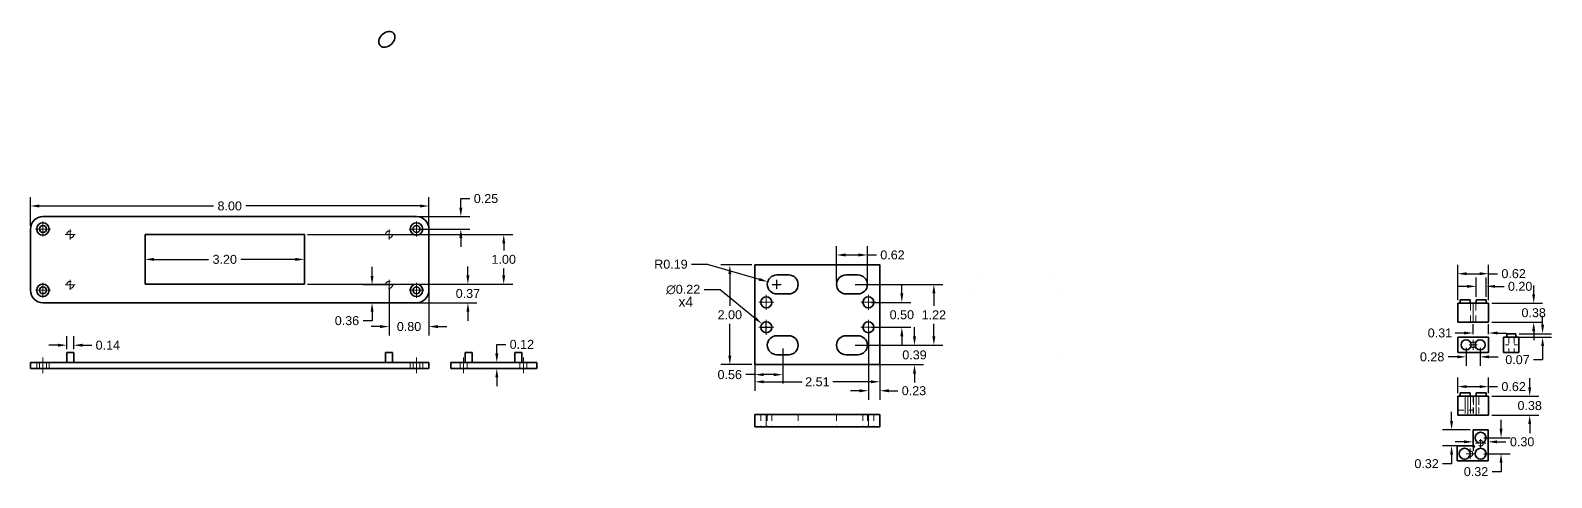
# Model space of a CAD drawing. Header units: inches. Extents: x -0.7 to 57, y -3.1 to 7.7.
# Drawn here: x 26.51 to 57.04, y -1.26 to 7.71 of the extents above; entities that cross this region are included whole.
import ezdxf

# ---------------------------------------------------------------- set-up
doc = ezdxf.new("R2010")
doc.units = ezdxf.units.IN
doc.header["$MEASUREMENT"] = 0
doc.linetypes.add('CENTER2', pattern=[1.125, 0.75, -0.125, 0.125, -0.125])
doc.linetypes.add('HIDDEN2', pattern=[0.1875, 0.125, -0.0625])
for name, color, linetype, lineweight in [('Center', 1, 'CENTER2', 13), ('Hidden', 3, 'HIDDEN2', 13), ('Visible', 6, 'Continuous', 35)]:
    doc.layers.add(name, color=color, linetype=linetype, lineweight=lineweight)
doc.layers.add('Text', color=7, linetype='Continuous', lineweight=35, true_color=0xa552a5)
doc.styles.get("Standard").update_dxf_attribs({"font": 'arial.ttf'})
doc.dimstyles.get("Standard").update_dxf_attribs({"dimtxt": 0.18, "dimasz": 0.18, "dimexe": 0.18, "dimexo": 0.0625, "dimgap": 0.09, "dimtad": 0, "dimtih": 1, "dimtoh": 1, "dimdec": 4, "dimzin": 0, "dimdsep": 46, "dimtxsty": 'Standard', "dimcen": 0.09, "dimadec": 0, "dimazin": 0, "dimtfac": 1, "dimtdec": 4, "dimtofl": 0, "dimtmove": 0, "dimatfit": 3, "dimfxl": 1, "dimtolj": 1, "dimtzin": 0, "dimarcsym": 0})

# ---------------------------------------------------------------- blocks, each defined once
blk = doc.blocks.new('*D11')
at = {"layer": 'Defpoints', "color": 0, "transparency": 16777216}
for p in [(34.506, 4.187), (26.506, 3.725), (34.506, 3.725)]:
    blk.add_point(p, dxfattribs=at)
at = {"layer": 'Text', "color": 0, "lineweight": -2, "transparency": 16777216}
for p, q in [((26.506, 3.788), (26.506, 4.367)), ((34.506, 3.788), (34.506, 4.367)), ((26.686, 4.187), (30.182, 4.187)), ((34.326, 4.187), (30.829, 4.187))]:
    blk.add_line(p, q, dxfattribs=at)
at = {"layer": 'Text', "color": 0, "transparency": 16777216}
for points in [[(26.686, 4.217), (26.686, 4.157), (26.506, 4.187)], [(34.326, 4.217), (34.326, 4.157), (34.506, 4.187)]]:
    blk.add_solid(points, dxfattribs=at)
at = {"layer": 'Text', "color": 0, "transparency": 16777216, "insert": (30.506, 4.187), "char_height": 0.18, "attachment_point": 5}
blk.add_mtext('\\A1;8.00', dxfattribs=at)
blk = doc.blocks.new('*D12')
at = {"layer": 'Defpoints', "color": 0, "transparency": 16777216}
for p in [(32.006, 2.615), (32.006, 2.245), (35.288, 2.245)]:
    blk.add_point(p, dxfattribs=at)
at = {"layer": 'Text', "color": 0, "lineweight": -2, "transparency": 16777216}
for p, q in [((35.288, 2.795), (35.288, 2.975)), ((32.068, 2.615), (35.468, 2.615)), ((32.068, 2.245), (35.468, 2.245)), ((35.288, 2.065), (35.288, 1.885))]:
    blk.add_line(p, q, dxfattribs=at)
at = {"layer": 'Text', "color": 0, "transparency": 16777216}
for points in [[(35.258, 2.795), (35.318, 2.795), (35.288, 2.615)], [(35.258, 2.065), (35.318, 2.065), (35.288, 2.245)]]:
    blk.add_solid(points, dxfattribs=at)
at = {"layer": 'Text', "color": 0, "transparency": 16777216, "insert": (35.288, 2.43), "char_height": 0.18, "attachment_point": 5}
blk.add_mtext('\\A1;0.37', dxfattribs=at)
blk = doc.blocks.new('*D13')
at = {"layer": 'Defpoints', "color": 0, "transparency": 16777216}
for p in [(32.006, 3.615), (32.006, 2.615), (36.007, 2.615)]:
    blk.add_point(p, dxfattribs=at)
at = {"layer": 'Text', "color": 0, "lineweight": -2, "transparency": 16777216}
for p, q in [((32.068, 3.615), (36.187, 3.615)), ((36.007, 3.435), (36.007, 3.297)), ((36.007, 2.795), (36.007, 2.933)), ((32.068, 2.615), (36.187, 2.615))]:
    blk.add_line(p, q, dxfattribs=at)
at = {"layer": 'Text', "color": 0, "transparency": 16777216}
for points in [[(35.977, 3.435), (36.037, 3.435), (36.007, 3.615)], [(35.977, 2.795), (36.037, 2.795), (36.007, 2.615)]]:
    blk.add_solid(points, dxfattribs=at)
at = {"layer": 'Text', "color": 0, "transparency": 16777216, "insert": (36.007, 3.115), "char_height": 0.18, "attachment_point": 5}
blk.add_mtext('\\A1;1.00', dxfattribs=at)
blk = doc.blocks.new('*D14')
at = {"layer": 'Defpoints', "color": 0, "transparency": 16777216}
for p in [(34.256, 3.975), (35.146, 3.975), (34.256, 3.725)]:
    blk.add_point(p, dxfattribs=at)
at = {"layer": 'Text', "color": 0, "lineweight": -2, "transparency": 16777216}
for p, q in [((35.146, 4.155), (35.146, 4.335)), ((35.146, 4.335), (35.326, 4.335)), ((34.318, 3.975), (35.326, 3.975)), ((34.318, 3.725), (35.326, 3.725)), ((35.146, 3.545), (35.146, 3.365))]:
    blk.add_line(p, q, dxfattribs=at)
at = {"layer": 'Text', "color": 0, "transparency": 16777216}
for points in [[(35.116, 4.155), (35.176, 4.155), (35.146, 3.975)], [(35.116, 3.545), (35.176, 3.545), (35.146, 3.725)]]:
    blk.add_solid(points, dxfattribs=at)
at = {"layer": 'Text', "color": 0, "transparency": 16777216, "insert": (35.651, 4.335), "char_height": 0.18, "attachment_point": 5}
blk.add_mtext('\\A1;0.25', dxfattribs=at)
blk = doc.blocks.new('*D15')
at = {"layer": 'Defpoints', "color": 0, "transparency": 16777216}
for p in [(33.706, 2.605), (34.506, 2.605), (34.506, 1.767)]:
    blk.add_point(p, dxfattribs=at)
at = {"layer": 'Text', "color": 0, "lineweight": -2, "transparency": 16777216}
for p, q in [((33.706, 2.543), (33.706, 1.587)), ((34.506, 2.543), (34.506, 1.587)), ((33.526, 1.767), (33.346, 1.767)), ((34.686, 1.767), (34.866, 1.767))]:
    blk.add_line(p, q, dxfattribs=at)
at = {"layer": 'Text', "color": 0, "transparency": 16777216}
for points in [[(33.526, 1.797), (33.526, 1.737), (33.706, 1.767)], [(34.686, 1.797), (34.686, 1.737), (34.506, 1.767)]]:
    blk.add_solid(points, dxfattribs=at)
at = {"layer": 'Text', "color": 0, "transparency": 16777216, "insert": (34.106, 1.767), "char_height": 0.18, "attachment_point": 5}
blk.add_mtext('\\A1;0.80', dxfattribs=at)
blk = doc.blocks.new('*D16')
at = {"layer": 'Defpoints', "color": 0, "transparency": 16777216}
for p in [(33.706, 2.605), (33.364, 2.245), (33.706, 2.245)]:
    blk.add_point(p, dxfattribs=at)
at = {"layer": 'Text', "color": 0, "lineweight": -2, "transparency": 16777216}
for p, q in [((33.364, 2.785), (33.364, 2.965)), ((33.643, 2.605), (33.184, 2.605)), ((33.643, 2.245), (33.184, 2.245)), ((33.364, 1.885), (33.184, 1.885)), ((33.364, 2.065), (33.364, 1.885))]:
    blk.add_line(p, q, dxfattribs=at)
at = {"layer": 'Text', "color": 0, "transparency": 16777216}
for points in [[(33.334, 2.785), (33.394, 2.785), (33.364, 2.605)], [(33.334, 2.065), (33.394, 2.065), (33.364, 2.245)]]:
    blk.add_solid(points, dxfattribs=at)
at = {"layer": 'Text', "color": 0, "transparency": 16777216, "insert": (32.86, 1.885), "char_height": 0.18, "attachment_point": 5}
blk.add_mtext('\\A1;0.36', dxfattribs=at)
blk = doc.blocks.new('*D17')
at = {"layer": 'Defpoints', "color": 0, "transparency": 16777216}
for p in [(28.806, 3.115), (32.006, 3.115), (32.006, 3.115)]:
    blk.add_point(p, dxfattribs=at)
at = {"layer": 'Text', "color": 0, "lineweight": -2, "transparency": 16777216}
for p, q in [((28.806, 3.178), (28.806, 3.295)), ((28.986, 3.115), (30.082, 3.115)), ((31.826, 3.115), (30.729, 3.115)), ((32.006, 3.178), (32.006, 3.295))]:
    blk.add_line(p, q, dxfattribs=at)
at = {"layer": 'Text', "color": 0, "transparency": 16777216}
for points in [[(28.986, 3.145), (28.986, 3.085), (28.806, 3.115)], [(31.826, 3.145), (31.826, 3.085), (32.006, 3.115)]]:
    blk.add_solid(points, dxfattribs=at)
at = {"layer": 'Text', "color": 0, "transparency": 16777216, "insert": (30.406, 3.115), "char_height": 0.18, "attachment_point": 5}
blk.add_mtext('\\A1;3.20', dxfattribs=at)
blk = doc.blocks.new('*D18')
at = {"layer": 'Defpoints', "color": 0, "transparency": 16777216}
for p in [(27.236, 1.249), (27.376, 1.393), (27.376, 1.249)]:
    blk.add_point(p, dxfattribs=at)
at = {"layer": 'Text', "color": 0, "lineweight": -2, "transparency": 16777216}
for p, q in [((27.236, 1.311), (27.236, 1.573)), ((27.376, 1.311), (27.376, 1.573)), ((27.056, 1.393), (26.876, 1.393)), ((27.556, 1.393), (27.736, 1.393))]:
    blk.add_line(p, q, dxfattribs=at)
at = {"layer": 'Text', "color": 0, "transparency": 16777216}
for points in [[(27.056, 1.423), (27.056, 1.363), (27.236, 1.393)], [(27.556, 1.423), (27.556, 1.363), (27.376, 1.393)]]:
    blk.add_solid(points, dxfattribs=at)
at = {"layer": 'Text', "color": 0, "transparency": 16777216, "insert": (28.059, 1.393), "char_height": 0.18, "attachment_point": 5}
blk.add_mtext('\\A1;0.14', dxfattribs=at)
blk = doc.blocks.new('*D19')
at = {"layer": 'Defpoints', "color": 0, "transparency": 16777216}
for p in [(35.868, 0.929), (36.672, 1.049), (36.672, 0.929)]:
    blk.add_point(p, dxfattribs=at)
at = {"layer": 'Text', "color": 0, "lineweight": -2, "transparency": 16777216}
for p, q in [((35.868, 1.229), (35.868, 1.409)), ((35.868, 1.409), (36.048, 1.409)), ((36.61, 1.049), (35.688, 1.049)), ((36.61, 0.929), (35.688, 0.929)), ((35.868, 0.749), (35.868, 0.569))]:
    blk.add_line(p, q, dxfattribs=at)
at = {"layer": 'Text', "color": 0, "transparency": 16777216}
for points in [[(35.838, 1.229), (35.898, 1.229), (35.868, 1.049)], [(35.838, 0.749), (35.898, 0.749), (35.868, 0.929)]]:
    blk.add_solid(points, dxfattribs=at)
at = {"layer": 'Text', "color": 0, "transparency": 16777216, "insert": (36.371, 1.409), "char_height": 0.18, "attachment_point": 5}
blk.add_mtext('\\A1;0.12', dxfattribs=at)
blk = doc.blocks.new('*D20')
at = {"layer": 'Defpoints', "color": 0, "transparency": 16777216}
for p in [(41.048, 1.003), (43.558, 1.003), (43.558, 0.659)]:
    blk.add_point(p, dxfattribs=at)
at = {"layer": 'Text', "color": 0, "lineweight": -2, "transparency": 16777216}
for p, q in [((41.048, 0.94), (41.048, 0.479)), ((43.558, 0.94), (43.558, 0.479)), ((41.228, 0.659), (41.995, 0.659)), ((43.378, 0.659), (42.611, 0.659))]:
    blk.add_line(p, q, dxfattribs=at)
at = {"layer": 'Text', "color": 0, "transparency": 16777216}
for points in [[(41.228, 0.689), (41.228, 0.629), (41.048, 0.659)], [(43.378, 0.689), (43.378, 0.629), (43.558, 0.659)]]:
    blk.add_solid(points, dxfattribs=at)
at = {"layer": 'Text', "color": 0, "transparency": 16777216, "insert": (42.303, 0.659), "char_height": 0.18, "attachment_point": 5}
blk.add_mtext('\\A1;2.51', dxfattribs=at)
blk = doc.blocks.new('*D21')
at = {"layer": 'Defpoints', "color": 0, "transparency": 16777216}
for p in [(41.048, 3.003), (40.546, 1.003), (41.048, 1.003)]:
    blk.add_point(p, dxfattribs=at)
at = {"layer": 'Text', "color": 0, "lineweight": -2, "transparency": 16777216}
for p, q in [((40.985, 3.003), (40.366, 3.003)), ((40.546, 2.823), (40.546, 2.185)), ((40.546, 1.183), (40.546, 1.821)), ((40.985, 1.003), (40.366, 1.003))]:
    blk.add_line(p, q, dxfattribs=at)
at = {"layer": 'Text', "color": 0, "transparency": 16777216}
for points in [[(40.516, 2.823), (40.576, 2.823), (40.546, 3.003)], [(40.516, 1.183), (40.576, 1.183), (40.546, 1.003)]]:
    blk.add_solid(points, dxfattribs=at)
at = {"layer": 'Text', "color": 0, "transparency": 16777216, "insert": (40.546, 2.003), "char_height": 0.18, "attachment_point": 5}
blk.add_mtext('\\A1;2.00', dxfattribs=at)
blk = doc.blocks.new('*D22')
at = {"layer": 'Defpoints', "color": 0, "transparency": 16777216}
for p in [(41.193, 1.822), (41.363, 1.683)]:
    blk.add_point(p, dxfattribs=at)
at = {"layer": 'Text', "color": 0, "lineweight": -2, "transparency": 16777216}
for p, q in [((40.028, 2.509), (40.349, 2.509)), ((40.349, 2.509), (41.053, 1.936)), ((41.278, 1.663), (41.278, 1.843)), ((41.188, 1.753), (41.368, 1.753))]:
    blk.add_line(p, q, dxfattribs=at)
at = {"layer": 'Text', "color": 0, "transparency": 16777216}
blk.add_solid([(41.072, 1.959), (41.034, 1.913), (41.193, 1.822)], dxfattribs=at)
at = {"layer": 'Text', "color": 0, "transparency": 16777216, "insert": (39.608, 2.509), "char_height": 0.18, "attachment_point": 5}
blk.add_mtext('\\A1;∅0.22', dxfattribs=at)
blk = doc.blocks.new('*D23')
at = {"layer": 'Defpoints', "color": 0, "transparency": 16777216}
for p in [(41.306, 2.666), (41.488, 2.613)]:
    blk.add_point(p, dxfattribs=at)
at = {"layer": 'Text', "color": 0, "lineweight": -2, "transparency": 16777216}
for p, q in [((39.775, 3.018), (40.094, 3.018)), ((40.094, 3.018), (41.133, 2.716)), ((41.398, 2.613), (41.578, 2.613)), ((41.488, 2.523), (41.488, 2.703))]:
    blk.add_line(p, q, dxfattribs=at)
at = {"layer": 'Text', "color": 0, "transparency": 16777216}
blk.add_solid([(41.141, 2.745), (41.124, 2.687), (41.306, 2.666)], dxfattribs=at)
at = {"layer": 'Text', "color": 0, "transparency": 16777216, "insert": (39.364, 3.018), "char_height": 0.18, "attachment_point": 5}
blk.add_mtext('\\A1;R0.19', dxfattribs=at)
blk = doc.blocks.new('*D24')
at = {"layer": 'Defpoints', "color": 0, "transparency": 16777216}
for p in [(43.308, 3.204), (42.688, 2.613), (43.308, 2.613)]:
    blk.add_point(p, dxfattribs=at)
at = {"layer": 'Text', "color": 0, "lineweight": -2, "transparency": 16777216}
for p, q in [((42.688, 2.675), (42.688, 3.384)), ((43.308, 2.675), (43.308, 3.384)), ((42.868, 3.204), (43.128, 3.204)), ((43.308, 3.204), (43.488, 3.204))]:
    blk.add_line(p, q, dxfattribs=at)
at = {"layer": 'Text', "color": 0, "transparency": 16777216}
for points in [[(42.868, 3.234), (42.868, 3.174), (42.688, 3.204)], [(43.128, 3.234), (43.128, 3.174), (43.308, 3.204)]]:
    blk.add_solid(points, dxfattribs=at)
at = {"layer": 'Text', "color": 0, "transparency": 16777216, "insert": (43.811, 3.204), "char_height": 0.18, "attachment_point": 5}
blk.add_mtext('\\A1;0.62', dxfattribs=at)
blk = doc.blocks.new('*D25')
at = {"layer": 'Defpoints', "color": 0, "transparency": 16777216}
for p in [(43.328, 2.253), (43.328, 1.753), (43.999, 1.753)]:
    blk.add_point(p, dxfattribs=at)
at = {"layer": 'Text', "color": 0, "lineweight": -2, "transparency": 16777216}
for p, q in [((43.999, 2.433), (43.999, 2.613)), ((43.39, 2.253), (44.179, 2.253)), ((43.39, 1.753), (44.179, 1.753)), ((43.999, 1.573), (43.999, 1.393))]:
    blk.add_line(p, q, dxfattribs=at)
at = {"layer": 'Text', "color": 0, "transparency": 16777216}
for points in [[(43.969, 2.433), (44.029, 2.433), (43.999, 2.253)], [(43.969, 1.573), (44.029, 1.573), (43.999, 1.753)]]:
    blk.add_solid(points, dxfattribs=at)
at = {"layer": 'Text', "color": 0, "transparency": 16777216, "insert": (43.999, 2.003), "char_height": 0.18, "attachment_point": 5}
blk.add_mtext('\\A1;0.50', dxfattribs=at)
blk = doc.blocks.new('*D26')
at = {"layer": 'Defpoints', "color": 0, "transparency": 16777216}
for p in [(42.998, 2.613), (42.998, 1.393), (44.642, 1.393)]:
    blk.add_point(p, dxfattribs=at)
at = {"layer": 'Text', "color": 0, "lineweight": -2, "transparency": 16777216}
for p, q in [((43.06, 2.613), (44.822, 2.613)), ((44.642, 2.433), (44.642, 2.183)), ((44.642, 1.573), (44.642, 1.822)), ((43.06, 1.393), (44.822, 1.393))]:
    blk.add_line(p, q, dxfattribs=at)
at = {"layer": 'Text', "color": 0, "transparency": 16777216}
for points in [[(44.612, 2.433), (44.672, 2.433), (44.642, 2.613)], [(44.612, 1.573), (44.672, 1.573), (44.642, 1.393)]]:
    blk.add_solid(points, dxfattribs=at)
at = {"layer": 'Text', "color": 0, "transparency": 16777216, "insert": (44.642, 2.003), "char_height": 0.18, "attachment_point": 5}
blk.add_mtext('\\A1;1.22', dxfattribs=at)
blk = doc.blocks.new('*D27')
at = {"layer": 'Defpoints', "color": 0, "transparency": 16777216}
for p in [(42.998, 1.393), (42.998, 1.003), (44.253, 1.003)]:
    blk.add_point(p, dxfattribs=at)
at = {"layer": 'Text', "color": 0, "lineweight": -2, "transparency": 16777216}
for p, q in [((44.253, 1.573), (44.253, 1.753)), ((43.06, 1.393), (44.433, 1.393)), ((43.06, 1.003), (44.433, 1.003)), ((44.253, 0.823), (44.253, 0.643))]:
    blk.add_line(p, q, dxfattribs=at)
at = {"layer": 'Text', "color": 0, "transparency": 16777216}
for points in [[(44.223, 1.573), (44.283, 1.573), (44.253, 1.393)], [(44.223, 0.823), (44.283, 0.823), (44.253, 1.003)]]:
    blk.add_solid(points, dxfattribs=at)
at = {"layer": 'Text', "color": 0, "transparency": 16777216, "insert": (44.253, 1.198), "char_height": 0.18, "attachment_point": 5}
blk.add_mtext('\\A1;0.39', dxfattribs=at)
blk = doc.blocks.new('*D28')
at = {"layer": 'Defpoints', "color": 0, "transparency": 16777216}
for p in [(41.048, 1.393), (41.608, 1.393), (41.048, 0.802)]:
    blk.add_point(p, dxfattribs=at)
at = {"layer": 'Text', "color": 0, "lineweight": -2, "transparency": 16777216}
for p, q in [((41.048, 1.33), (41.048, 0.622)), ((41.608, 1.33), (41.608, 0.622)), ((41.048, 0.802), (40.868, 0.802)), ((41.428, 0.802), (41.228, 0.802))]:
    blk.add_line(p, q, dxfattribs=at)
at = {"layer": 'Text', "color": 0, "transparency": 16777216}
for points in [[(41.228, 0.832), (41.228, 0.772), (41.048, 0.802)], [(41.428, 0.832), (41.428, 0.772), (41.608, 0.802)]]:
    blk.add_solid(points, dxfattribs=at)
at = {"layer": 'Text', "color": 0, "transparency": 16777216, "insert": (40.544, 0.802), "char_height": 0.18, "attachment_point": 5}
blk.add_mtext('\\A1;0.56', dxfattribs=at)
blk = doc.blocks.new('*D29')
at = {"layer": 'Defpoints', "color": 0, "transparency": 16777216}
for p in [(43.558, 2.003), (43.328, 1.753), (43.558, 0.479)]:
    blk.add_point(p, dxfattribs=at)
at = {"layer": 'Text', "color": 0, "lineweight": -2, "transparency": 16777216}
for p, q in [((43.558, 1.94), (43.558, 0.299)), ((43.328, 1.69), (43.328, 0.299)), ((43.148, 0.479), (42.968, 0.479)), ((43.738, 0.479), (43.918, 0.479))]:
    blk.add_line(p, q, dxfattribs=at)
at = {"layer": 'Text', "color": 0, "transparency": 16777216}
for points in [[(43.148, 0.509), (43.148, 0.449), (43.328, 0.479)], [(43.738, 0.509), (43.738, 0.449), (43.558, 0.479)]]:
    blk.add_solid(points, dxfattribs=at)
at = {"layer": 'Text', "color": 0, "transparency": 16777216, "insert": (44.242, 0.479), "char_height": 0.18, "attachment_point": 5}
blk.add_mtext('\\A1;0.23', dxfattribs=at)
blk = doc.blocks.new('*D30')
at = {"layer": 'Defpoints', "color": 0, "transparency": 16777216}
for p in [(55.727, 2.574), (55.527, 2.304), (55.727, 2.304)]:
    blk.add_point(p, dxfattribs=at)
at = {"layer": 'Text', "color": 0, "lineweight": -2, "transparency": 16777216}
for p, q in [((55.527, 2.367), (55.527, 2.754)), ((55.727, 2.367), (55.727, 2.754)), ((55.347, 2.574), (55.167, 2.574)), ((55.907, 2.574), (56.087, 2.574))]:
    blk.add_line(p, q, dxfattribs=at)
at = {"layer": 'Text', "color": 0, "transparency": 16777216}
for points in [[(55.347, 2.604), (55.347, 2.544), (55.527, 2.574)], [(55.907, 2.604), (55.907, 2.544), (55.727, 2.574)]]:
    blk.add_solid(points, dxfattribs=at)
at = {"layer": 'Text', "color": 0, "transparency": 16777216, "insert": (56.411, 2.574), "char_height": 0.18, "attachment_point": 5}
blk.add_mtext('\\A1;0.20', dxfattribs=at)
blk = doc.blocks.new('*D31')
at = {"layer": 'Defpoints', "color": 0, "transparency": 16777216}
for p in [(55.777, 2.828), (55.157, 2.234), (55.777, 2.234)]:
    blk.add_point(p, dxfattribs=at)
at = {"layer": 'Text', "color": 0, "lineweight": -2, "transparency": 16777216}
for p, q in [((55.157, 2.297), (55.157, 3.008)), ((55.337, 2.828), (55.597, 2.828)), ((55.777, 2.297), (55.777, 3.008)), ((55.777, 2.828), (55.957, 2.828))]:
    blk.add_line(p, q, dxfattribs=at)
at = {"layer": 'Text', "color": 0, "transparency": 16777216}
for points in [[(55.337, 2.858), (55.337, 2.798), (55.157, 2.828)], [(55.597, 2.858), (55.597, 2.798), (55.777, 2.828)]]:
    blk.add_solid(points, dxfattribs=at)
at = {"layer": 'Text', "color": 0, "transparency": 16777216, "insert": (56.28, 2.828), "char_height": 0.18, "attachment_point": 5}
blk.add_mtext('\\A1;0.62', dxfattribs=at)
blk = doc.blocks.new('*D32')
at = {"layer": 'Defpoints', "color": 0, "transparency": 16777216}
for p in [(55.777, 2.234), (55.777, 1.854), (56.683, 1.854)]:
    blk.add_point(p, dxfattribs=at)
at = {"layer": 'Text', "color": 0, "lineweight": -2, "transparency": 16777216}
for p, q in [((56.683, 2.414), (56.683, 2.594)), ((55.84, 2.234), (56.863, 2.234)), ((55.84, 1.854), (56.863, 1.854)), ((56.683, 1.674), (56.683, 1.494))]:
    blk.add_line(p, q, dxfattribs=at)
at = {"layer": 'Text', "color": 0, "transparency": 16777216}
for points in [[(56.653, 2.414), (56.713, 2.414), (56.683, 2.234)], [(56.653, 1.674), (56.713, 1.674), (56.683, 1.854)]]:
    blk.add_solid(points, dxfattribs=at)
at = {"layer": 'Text', "color": 0, "transparency": 16777216, "insert": (56.683, 2.044), "char_height": 0.18, "attachment_point": 5}
blk.add_mtext('\\A1;0.38', dxfattribs=at)
blk = doc.blocks.new('*D33')
at = {"layer": 'Defpoints', "color": 0, "transparency": 16777216}
for p in [(55.467, 1.638), (55.467, 1.554), (55.777, 1.554)]:
    blk.add_point(p, dxfattribs=at)
at = {"layer": 'Text', "color": 0, "lineweight": -2, "transparency": 16777216}
for p, q in [((55.287, 1.638), (55.107, 1.638)), ((55.467, 1.617), (55.467, 1.818)), ((55.777, 1.617), (55.777, 1.818)), ((55.957, 1.638), (56.137, 1.638))]:
    blk.add_line(p, q, dxfattribs=at)
at = {"layer": 'Text', "color": 0, "transparency": 16777216}
for points in [[(55.287, 1.668), (55.287, 1.608), (55.467, 1.638)], [(55.957, 1.668), (55.957, 1.608), (55.777, 1.638)]]:
    blk.add_solid(points, dxfattribs=at)
at = {"layer": 'Text', "color": 0, "transparency": 16777216, "insert": (54.801, 1.638), "char_height": 0.18, "attachment_point": 5}
blk.add_mtext('\\A1;0.31', dxfattribs=at)
blk = doc.blocks.new('*D34')
at = {"layer": 'Defpoints', "color": 0, "transparency": 16777216}
for p in [(55.327, 1.401), (55.607, 1.401), (55.327, 1.159)]:
    blk.add_point(p, dxfattribs=at)
at = {"layer": 'Text', "color": 0, "lineweight": -2, "transparency": 16777216}
for p, q in [((55.327, 1.339), (55.327, 0.979)), ((55.607, 1.339), (55.607, 0.979)), ((55.147, 1.159), (54.967, 1.159)), ((55.787, 1.159), (55.967, 1.159))]:
    blk.add_line(p, q, dxfattribs=at)
at = {"layer": 'Text', "color": 0, "transparency": 16777216}
for points in [[(55.147, 1.189), (55.147, 1.129), (55.327, 1.159)], [(55.787, 1.189), (55.787, 1.129), (55.607, 1.159)]]:
    blk.add_solid(points, dxfattribs=at)
at = {"layer": 'Text', "color": 0, "transparency": 16777216, "insert": (54.644, 1.159), "char_height": 0.18, "attachment_point": 5}
blk.add_mtext('\\A1;0.28', dxfattribs=at)
blk = doc.blocks.new('*D35')
at = {"layer": 'Defpoints', "color": 0, "transparency": 16777216}
for p in [(56.327, 1.624), (56.327, 1.554), (56.862, 1.554)]:
    blk.add_point(p, dxfattribs=at)
at = {"layer": 'Text', "color": 0, "lineweight": -2, "transparency": 16777216}
for p, q in [((56.862, 1.804), (56.862, 1.984)), ((56.39, 1.624), (57.042, 1.624)), ((56.39, 1.554), (57.042, 1.554)), ((56.862, 1.374), (56.862, 1.102)), ((56.862, 1.102), (56.682, 1.102))]:
    blk.add_line(p, q, dxfattribs=at)
at = {"layer": 'Text', "color": 0, "transparency": 16777216}
for points in [[(56.832, 1.804), (56.892, 1.804), (56.862, 1.624)], [(56.832, 1.374), (56.892, 1.374), (56.862, 1.554)]]:
    blk.add_solid(points, dxfattribs=at)
at = {"layer": 'Text', "color": 0, "transparency": 16777216, "insert": (56.358, 1.102), "char_height": 0.18, "attachment_point": 5}
blk.add_mtext('\\A1;0.07', dxfattribs=at)
blk = doc.blocks.new('*D36')
at = {"layer": 'Defpoints', "color": 0, "transparency": 16777216}
for p in [(55.157, 0.37), (55.777, 0.562), (55.777, 0.37)]:
    blk.add_point(p, dxfattribs=at)
at = {"layer": 'Text', "color": 0, "lineweight": -2, "transparency": 16777216}
for p, q in [((55.157, 0.432), (55.157, 0.742)), ((55.777, 0.432), (55.777, 0.742)), ((55.337, 0.562), (55.597, 0.562)), ((55.777, 0.562), (55.957, 0.562))]:
    blk.add_line(p, q, dxfattribs=at)
at = {"layer": 'Text', "color": 0, "transparency": 16777216}
for points in [[(55.337, 0.592), (55.337, 0.532), (55.157, 0.562)], [(55.597, 0.592), (55.597, 0.532), (55.777, 0.562)]]:
    blk.add_solid(points, dxfattribs=at)
at = {"layer": 'Text', "color": 0, "transparency": 16777216, "insert": (56.28, 0.562), "char_height": 0.18, "attachment_point": 5}
blk.add_mtext('\\A1;0.62', dxfattribs=at)
blk = doc.blocks.new('*D37')
at = {"layer": 'Defpoints', "color": 0, "transparency": 16777216}
for p in [(55.777, 0.37), (55.777, -0.01), (56.603, -0.01)]:
    blk.add_point(p, dxfattribs=at)
at = {"layer": 'Text', "color": 0, "lineweight": -2, "transparency": 16777216}
for p, q in [((56.603, 0.55), (56.603, 0.73)), ((55.84, 0.37), (56.783, 0.37)), ((55.84, -0.01), (56.783, -0.01)), ((56.603, -0.19), (56.603, -0.37))]:
    blk.add_line(p, q, dxfattribs=at)
at = {"layer": 'Text', "color": 0, "transparency": 16777216}
for points in [[(56.573, 0.55), (56.633, 0.55), (56.603, 0.37)], [(56.573, -0.19), (56.633, -0.19), (56.603, -0.01)]]:
    blk.add_solid(points, dxfattribs=at)
at = {"layer": 'Text', "color": 0, "transparency": 16777216, "insert": (56.603, 0.18), "char_height": 0.18, "attachment_point": 5}
blk.add_mtext('\\A1;0.38', dxfattribs=at)
blk = doc.blocks.new('*D38')
at = {"layer": 'Defpoints', "color": 0, "transparency": 16777216}
for p in [(55.617, -0.465), (55.617, -0.785), (56.028, -0.785)]:
    blk.add_point(p, dxfattribs=at)
at = {"layer": 'Text', "color": 0, "lineweight": -2, "transparency": 16777216}
for p, q in [((56.028, -0.285), (56.028, -0.105)), ((55.68, -0.465), (56.208, -0.465)), ((55.68, -0.785), (56.208, -0.785)), ((56.028, -1.145), (55.848, -1.145)), ((56.028, -0.965), (56.028, -1.145))]:
    blk.add_line(p, q, dxfattribs=at)
at = {"layer": 'Text', "color": 0, "transparency": 16777216}
for points in [[(55.998, -0.285), (56.058, -0.285), (56.028, -0.465)], [(55.998, -0.965), (56.058, -0.965), (56.028, -0.785)]]:
    blk.add_solid(points, dxfattribs=at)
at = {"layer": 'Text', "color": 0, "transparency": 16777216, "insert": (55.525, -1.145), "char_height": 0.18, "attachment_point": 5}
blk.add_mtext('\\A1;0.32', dxfattribs=at)
blk = doc.blocks.new('*D39')
at = {"layer": 'Defpoints', "color": 0, "transparency": 16777216}
for p in [(55.467, -0.305), (55.035, -0.625), (55.467, -0.625)]:
    blk.add_point(p, dxfattribs=at)
at = {"layer": 'Text', "color": 0, "lineweight": -2, "transparency": 16777216}
for p, q in [((55.035, -0.125), (55.035, 0.055)), ((55.405, -0.305), (54.855, -0.305)), ((55.405, -0.625), (54.855, -0.625)), ((55.035, -0.805), (55.035, -0.985)), ((55.035, -0.985), (54.855, -0.985))]:
    blk.add_line(p, q, dxfattribs=at)
at = {"layer": 'Text', "color": 0, "transparency": 16777216}
for points in [[(55.005, -0.125), (55.065, -0.125), (55.035, -0.305)], [(55.005, -0.805), (55.065, -0.805), (55.035, -0.625)]]:
    blk.add_solid(points, dxfattribs=at)
at = {"layer": 'Text', "color": 0, "transparency": 16777216, "insert": (54.533, -0.985), "char_height": 0.18, "attachment_point": 5}
blk.add_mtext('\\A1;0.32', dxfattribs=at)
blk = doc.blocks.new('*D40')
at = {"layer": 'Defpoints', "color": 0, "transparency": 16777216}
for p in [(55.467, -0.305), (55.767, -0.305), (55.767, -0.546)]:
    blk.add_point(p, dxfattribs=at)
at = {"layer": 'Text', "color": 0, "lineweight": -2, "transparency": 16777216}
for p, q in [((55.287, -0.546), (55.107, -0.546)), ((55.467, -0.368), (55.467, -0.726)), ((55.767, -0.368), (55.767, -0.726)), ((55.947, -0.546), (56.127, -0.546))]:
    blk.add_line(p, q, dxfattribs=at)
at = {"layer": 'Text', "color": 0, "transparency": 16777216}
for points in [[(55.287, -0.516), (55.287, -0.576), (55.467, -0.546)], [(55.947, -0.516), (55.947, -0.576), (55.767, -0.546)]]:
    blk.add_solid(points, dxfattribs=at)
at = {"layer": 'Text', "color": 0, "transparency": 16777216, "insert": (56.451, -0.546), "char_height": 0.18, "attachment_point": 5}
blk.add_mtext('\\A1;0.30', dxfattribs=at)

msp = doc.modelspace()

# ---------------------------------------------------------------- linework, layer by layer
at = {"layer": 'Center'}
for p, q in [((26.756, 3.725), (26.606, 3.725)), ((26.756, 3.725), (26.756, 3.875)), ((26.756, 3.725), (26.756, 3.575)), ((26.756, 3.725), (26.906, 3.725)), ((27.306, 3.715), (27.306, 3.515)), ((33.706, 3.715), (33.706, 3.515)), ((34.256, 3.725), (34.106, 3.725)), ((34.256, 3.725), (34.256, 3.875)), ((34.256, 3.725), (34.256, 3.575)), ((34.256, 3.725), (34.406, 3.725)), ((27.206, 3.615), (27.406, 3.615)), ((33.606, 3.615), (33.806, 3.615)), ((26.756, 2.495), (26.606, 2.495)), ((26.756, 2.495), (26.756, 2.645)), ((26.756, 2.495), (26.756, 2.345)), ((26.756, 2.495), (26.906, 2.495)), ((27.206, 2.605), (27.406, 2.605)), ((27.306, 2.705), (27.306, 2.505)), ((33.606, 2.605), (33.806, 2.605)), ((33.706, 2.705), (33.706, 2.505)), ((34.256, 2.495), (34.106, 2.495)), ((34.256, 2.495), (34.256, 2.645)), ((34.256, 2.495), (34.256, 2.345)), ((34.256, 2.495), (34.406, 2.495)), ((41.278, 2.254), (41.128, 2.254)), ((41.278, 2.254), (41.278, 2.404)), ((41.278, 2.254), (41.278, 2.104)), ((41.278, 2.254), (41.428, 2.254)), ((43.328, 2.254), (43.178, 2.254)), ((43.328, 2.254), (43.328, 2.404)), ((43.328, 2.254), (43.328, 2.104)), ((43.328, 2.254), (43.478, 2.254)), ((55.467, 2.214), (55.467, 1.854)), ((41.278, 1.753), (41.278, 1.903)), ((41.278, 1.753), (41.278, 1.903)), ((43.328, 1.754), (43.328, 1.904)), ((41.278, 1.753), (41.128, 1.753)), ((41.278, 1.753), (41.278, 1.603)), ((41.278, 1.753), (41.428, 1.753)), ((43.328, 1.754), (43.178, 1.754)), ((43.328, 1.754), (43.328, 1.604)), ((43.328, 1.754), (43.478, 1.754)), ((55.467, 1.401), (55.387, 1.401)), ((55.387, 1.401), (55.387, 1.401)), ((55.467, 1.401), (55.467, 1.481)), ((55.467, 1.401), (55.547, 1.401)), ((55.467, 1.401), (55.467, 1.321)), ((26.756, 1.149), (26.756, 0.829)), ((34.256, 1.149), (34.256, 0.829)), ((35.202, 1.149), (35.202, 0.829)), ((36.402, 1.149), (36.402, 0.829)), ((55.362, 0.141), (55.362, 0.37)), ((55.362, 0.37), (55.362, -0.01)), ((55.527, 0.37), (55.527, -0.01)), ((41.278, 0.003), (41.278, -0.247)), ((43.328, 0.003), (43.328, -0.247)), ((55.617, -0.575), (55.537, -0.575)), ((55.617, -0.575), (55.617, -0.495)), ((55.617, -0.575), (55.617, -0.655)), ((55.617, -0.575), (55.697, -0.575)), ((55.407, -0.785), (55.327, -0.785)), ((55.407, -0.785), (55.407, -0.705)), ((55.407, -0.785), (55.487, -0.785)), ((55.407, -0.785), (55.407, -0.865))]:
    msp.add_line(p, q, dxfattribs=at)
at = {"layer": 'Hidden'}
for p, q in [((55.412, 2.214), (55.412, 1.854)), ((55.522, 2.214), (55.522, 1.854)), ((56.182, 1.554), (56.182, 1.248)), ((56.292, 1.554), (56.292, 1.248)), ((55.467, 1.456), (55.467, 1.504)), ((55.467, 1.346), (55.467, 1.298)), ((56.182, 1.401), (56.119, 1.401)), ((56.292, 1.401), (56.355, 1.401)), ((26.631, 1.049), (26.631, 0.929)), ((26.686, 1.049), (26.686, 0.929)), ((26.826, 1.049), (26.826, 0.929)), ((26.881, 1.049), (26.881, 0.929)), ((34.131, 1.049), (34.131, 0.929)), ((34.186, 1.049), (34.186, 0.929)), ((34.326, 1.049), (34.326, 0.929)), ((34.381, 1.049), (34.381, 0.929)), ((35.132, 1.049), (35.132, 0.929)), ((35.272, 1.049), (35.272, 0.929)), ((35.302, 1.049), (35.302, 1.049)), ((36.332, 1.049), (36.332, 0.929)), ((36.472, 1.049), (36.472, 0.929)), ((55.307, 0.141), (55.307, 0.37)), ((55.307, 0.37), (55.307, -0.01)), ((55.417, 0.141), (55.417, 0.37)), ((55.417, 0.37), (55.417, -0.01)), ((55.467, 0.37), (55.467, -0.01)), ((55.472, 0.196), (55.472, 0.37)), ((55.472, 0.37), (55.472, -0.01)), ((55.582, 0.196), (55.582, 0.37)), ((55.582, 0.37), (55.582, -0.01)), ((41.168, 0.003), (41.168, -0.247)), ((41.298, 0.003), (41.298, -0.247)), ((41.388, 0.003), (41.388, -0.247)), ((41.918, 0.003), (41.918, -0.247)), ((42.688, 0.003), (42.688, -0.247)), ((43.218, 0.003), (43.218, -0.247)), ((43.308, 0.003), (43.308, -0.247)), ((43.438, 0.003), (43.438, -0.247)), ((55.157, 0.087), (55.474, 0.087)), ((55.504, -0.637), (55.467, -0.6)), ((55.562, -0.575), (55.514, -0.575)), ((55.672, -0.575), (55.72, -0.575)), ((55.407, -0.73), (55.407, -0.682)), ((55.407, -0.84), (55.407, -0.888)), ((55.48, -0.662), (55.443, -0.625)), ((55.492, -0.649), (55.48, -0.662)), ((55.492, -0.649), (55.504, -0.637))]:
    msp.add_line(p, q, dxfattribs=at)
for centre, radius in [((27.306, 3.615), 0.07), ((33.706, 3.615), 0.07), ((27.306, 2.605), 0.07), ((33.706, 2.605), 0.07), ((55.467, 1.401), 0.055), ((55.617, -0.575), 0.055), ((55.407, -0.785), 0.055)]:
    msp.add_circle(centre, radius, dxfattribs=at)
at = {"layer": 'Visible'}
for p, q in [((26.756, 3.975), (34.256, 3.975)), ((26.506, 2.495), (26.506, 3.725)), ((34.506, 3.725), (34.506, 2.495)), ((28.806, 2.615), (28.806, 3.615)), ((28.806, 3.615), (32.006, 3.615)), ((32.006, 3.615), (32.006, 2.615)), ((41.608, 2.803), (41.608, 2.803)), ((42.998, 2.803), (42.998, 2.803)), ((45.55, 2.803), (45.55, 2.803)), ((46.94, 2.803), (46.94, 2.803)), ((32.006, 2.615), (28.806, 2.615)), ((26.756, 2.245), (27.306, 2.245)), ((27.306, 2.245), (34.256, 2.245)), ((34.506, 2.245), (34.506, 2.245)), ((41.408, 2.423), (41.408, 2.423)), ((43.198, 2.423), (43.198, 2.423)), ((45.35, 2.423), (45.35, 2.423)), ((47.14, 2.423), (47.14, 2.423)), ((55.157, 1.854), (55.157, 2.234)), ((55.157, 2.234), (55.777, 2.234)), ((55.307, 2.304), (55.207, 2.304)), ((55.207, 2.304), (55.207, 2.234)), ((55.307, 2.304), (55.407, 2.304)), ((55.407, 2.304), (55.407, 2.234)), ((55.627, 2.304), (55.527, 2.304)), ((55.527, 2.304), (55.527, 2.234)), ((55.627, 2.304), (55.727, 2.304)), ((55.727, 2.304), (55.727, 2.234)), ((55.777, 1.854), (55.777, 2.234)), ((55.467, 1.854), (55.157, 1.854)), ((55.467, 1.854), (55.777, 1.854)), ((55.157, 1.248), (55.157, 1.554)), ((55.157, 1.554), (55.777, 1.554)), ((55.777, 1.554), (55.777, 1.248)), ((56.077, 1.554), (56.077, 1.248)), ((56.077, 1.554), (56.387, 1.554)), ((56.237, 1.624), (56.147, 1.624)), ((56.147, 1.624), (56.147, 1.554)), ((56.237, 1.624), (56.327, 1.624)), ((56.387, 1.554), (56.237, 1.554)), ((56.327, 1.624), (56.327, 1.554)), ((56.387, 1.554), (56.387, 1.248)), ((27.376, 1.249), (27.236, 1.249)), ((27.236, 1.249), (27.236, 1.049)), ((27.376, 1.249), (27.376, 1.049)), ((33.776, 1.249), (33.636, 1.249)), ((33.636, 1.249), (33.636, 1.049)), ((33.776, 1.249), (33.776, 1.049)), ((35.302, 1.249), (35.232, 1.249)), ((35.232, 1.249), (35.232, 1.049)), ((35.302, 1.249), (35.372, 1.249)), ((35.372, 1.249), (35.372, 1.049)), ((36.302, 1.249), (36.232, 1.249)), ((36.232, 1.249), (36.232, 1.049)), ((36.302, 1.249), (36.372, 1.249)), ((36.372, 1.249), (36.372, 1.049)), ((55.777, 1.248), (55.157, 1.248)), ((56.077, 1.248), (56.387, 1.248)), ((34.506, 1.049), (26.506, 1.049)), ((26.506, 0.929), (26.506, 1.049)), ((34.506, 0.929), (26.506, 0.929)), ((34.506, 1.049), (34.506, 0.929)), ((34.942, 1.049), (34.942, 0.929)), ((34.942, 1.049), (36.672, 1.049)), ((34.942, 1.049), (35.302, 1.049)), ((34.942, 0.929), (36.672, 0.929)), ((36.672, 1.049), (36.672, 0.929)), ((41.408, 1.203), (41.408, 1.203)), ((43.198, 1.203), (43.198, 1.203)), ((47.14, 1.203), (47.14, 1.203)), ((55.157, -0.01), (55.157, 0.37)), ((55.157, 0.37), (55.777, 0.37)), ((55.307, 0.44), (55.207, 0.44)), ((55.207, 0.44), (55.207, 0.37)), ((55.307, 0.44), (55.407, 0.44)), ((55.407, 0.44), (55.407, 0.37)), ((55.627, 0.44), (55.527, 0.44)), ((55.527, 0.44), (55.527, 0.37)), ((55.627, 0.44), (55.727, 0.44)), ((55.727, 0.44), (55.727, 0.37)), ((55.777, -0.01), (55.777, 0.37)), ((41.048, 0.003), (42.303, 0.003)), ((41.048, 0.003), (41.048, -0.247)), ((43.558, 0.003), (42.303, 0.003)), ((43.558, -0.247), (43.558, 0.003)), ((41.048, -0.247), (43.558, -0.247)), ((55.467, -0.01), (55.157, -0.01)), ((55.467, -0.01), (55.777, -0.01)), ((55.467, -0.305), (55.767, -0.305)), ((55.467, -0.625), (55.467, -0.305)), ((55.767, -0.305), (55.767, -0.925)), ((55.147, -0.925), (55.147, -0.625)), ((55.147, -0.625), (55.467, -0.625)), ((55.767, -0.925), (55.147, -0.925))]:
    msp.add_line(p, q, dxfattribs=at)
msp.add_lwpolyline([(41.048, 3.003), (42.303, 3.003), (43.558, 3.003), (43.558, 1.003), (42.303, 1.003), (41.048, 1.003)], close=True, dxfattribs=at)
for points in [[(41.608, 2.423), (41.728, 2.423, 1), (41.728, 2.803), (41.488, 2.803, 1), (41.488, 2.423)], [(43.118, 2.423), (42.998, 2.423), (42.878, 2.423, -1), (42.878, 2.803), (43.118, 2.803, -1)], [(41.728, 1.583), (41.488, 1.583, 1), (41.488, 1.203), (41.608, 1.203), (41.728, 1.203, 1)], [(43.118, 1.583), (42.878, 1.583, 1), (42.878, 1.203), (42.998, 1.203), (43.118, 1.203, 1)]]:
    msp.add_lwpolyline(points, format="xyb", close=True, dxfattribs=at)
at = {"layer": 'Visible', "extrusion": (0.46865, -0.502597, 0.726473)}
msp.add_circle((29.754, -13.55, 11.065), 0.184, dxfattribs=at)
at = {"layer": 'Visible'}
for centre, radius in [((26.756, 3.725), 0.125), ((26.756, 3.725), 0.07), ((34.256, 3.725), 0.125), ((34.256, 3.725), 0.07), ((26.756, 2.495), 0.125), ((26.756, 2.495), 0.07), ((34.256, 2.495), 0.125), ((34.256, 2.495), 0.07), ((41.278, 2.253), 0.11), ((43.328, 2.253), 0.11), ((41.278, 1.753), 0.11), ((43.328, 1.753), 0.11), ((55.327, 1.401), 0.1), ((55.607, 1.401), 0.1), ((55.617, -0.465), 0.11), ((55.297, -0.785), 0.11), ((55.617, -0.785), 0.11)]:
    msp.add_circle(centre, radius, dxfattribs=at)
for centre, start, end in [((26.756, 3.725), 90, 180), ((34.256, 3.725), 0, 90), ((26.756, 2.495), 180, 270), ((34.256, 2.495), 270, 0)]:
    msp.add_arc(centre, 0.25, start, end, dxfattribs=at)

# ---------------------------------------------------------------- texts
at = {"layer": 'Text', "insert": (39.515, 2.364), "char_height": 0.2, "attachment_point": 1}
msp.add_mtext_dynamic_manual_height_columns('x4', width=0.18818, gutter_width=1, heights=[0], dxfattribs=at)

# ---------------------------------------------------------------- dimensions: what is measured, and where the dimension line sits
at = {"layer": 'Text'}
for base, p1, p2, picture, middle in [((34.506, 4.187), (26.506, 3.725), (34.506, 3.725), '*D11', (30.506, 4.187)), ((41.048, 0.802), (41.608, 1.393), (41.048, 1.393), '*D28', (40.544, 0.802)), ((55.767, -0.546), (55.467, -0.305), (55.767, -0.305), '*D40', (56.451, -0.546))]:
    dim = msp.add_linear_dim(base=base, p1=p1, p2=p2, dimstyle='Standard', override={"dimdec": 2}, dxfattribs=at)
    dim.commit()
    dim.dimension.update_dxf_attribs({"geometry": picture, "text_midpoint": middle, "dimtype": 160})
for base, p1, p2, picture, middle in [((35.146, 3.975), (34.256, 3.725), (34.256, 3.975), '*D14', (35.651, 4.335)), ((36.007, 2.615), (32.006, 3.615), (32.006, 2.615), '*D13', (36.007, 3.115)), ((35.288, 2.245), (32.006, 2.615), (32.006, 2.245), '*D12', (35.288, 2.43)), ((33.364, 2.245), (33.706, 2.605), (33.706, 2.245), '*D16', (32.86, 1.885)), ((40.546, 1.003), (41.048, 3.003), (41.048, 1.003), '*D21', (40.546, 2.003)), ((44.642, 1.393), (42.998, 2.613), (42.998, 1.393), '*D26', (44.642, 2.003)), ((43.999, 1.753), (43.328, 2.253), (43.328, 1.753), '*D25', (43.999, 2.003)), ((56.683, 1.854), (55.777, 2.234), (55.777, 1.854), '*D32', (56.683, 2.044)), ((44.253, 1.003), (42.998, 1.393), (42.998, 1.003), '*D27', (44.253, 1.198)), ((56.603, -0.01), (55.777, 0.37), (55.777, -0.01), '*D37', (56.603, 0.18)), ((55.035, -0.625), (55.467, -0.305), (55.467, -0.625), '*D39', (54.533, -0.985)), ((56.028, -0.785), (55.617, -0.465), (55.617, -0.785), '*D38', (55.525, -1.145))]:
    dim = msp.add_linear_dim(base=base, p1=p1, p2=p2, angle=90, dimstyle='Standard', override={"dimdec": 2}, dxfattribs=at)
    dim.commit()
    dim.dimension.update_dxf_attribs({"geometry": picture, "text_midpoint": middle})
for base, p1, p2, picture, middle in [((43.308, 3.204), (42.688, 2.613), (43.308, 2.613), '*D24', (43.811, 3.204)), ((32.006, 3.115), (28.806, 3.115), (32.006, 3.115), '*D17', (30.406, 3.115)), ((55.777, 2.828), (55.157, 2.234), (55.777, 2.234), '*D31', (56.28, 2.828)), ((55.727, 2.574), (55.527, 2.304), (55.727, 2.304), '*D30', (56.411, 2.574)), ((34.506, 1.767), (33.706, 2.605), (34.506, 2.605), '*D15', (34.106, 1.767)), ((43.558, 0.479), (43.328, 1.753), (43.558, 2.003), '*D29', (44.242, 0.479)), ((27.376, 1.393), (27.236, 1.249), (27.376, 1.249), '*D18', (28.059, 1.393)), ((55.467, 1.638), (55.777, 1.554), (55.467, 1.554), '*D33', (54.801, 1.638)), ((55.327, 1.159), (55.607, 1.401), (55.327, 1.401), '*D34', (54.644, 1.159)), ((43.558, 0.659), (41.048, 1.003), (43.558, 1.003), '*D20', (42.303, 0.659)), ((55.777, 0.562), (55.157, 0.37), (55.777, 0.37), '*D36', (56.28, 0.562))]:
    dim = msp.add_linear_dim(base=base, p1=p1, p2=p2, dimstyle='Standard', override={"dimdec": 2}, dxfattribs=at)
    dim.commit()
    dim.dimension.update_dxf_attribs({"geometry": picture, "text_midpoint": middle})
dim = msp.add_radius_dim(center=(41.488, 2.613), mpoint=(41.306, 2.666), dimstyle='Standard', override={"dimdec": 2}, dxfattribs=at)
dim.commit()
dim.dimension.update_dxf_attribs({"geometry": '*D23', "text_midpoint": (39.364, 3.018), "dimtype": 164})
dim = msp.add_diameter_dim_2p(p1=(41.363, 1.683), p2=(41.193, 1.822), dimstyle='Standard', override={"dimdec": 2}, dxfattribs=at)
dim.commit()
dim.dimension.update_dxf_attribs({"geometry": '*D22', "text_midpoint": (39.608, 2.509), "dimtype": 163})
for base, p1, p2, picture, middle in [((56.862, 1.554), (56.327, 1.624), (56.327, 1.554), '*D35', (56.358, 1.102)), ((35.868, 0.929), (36.672, 1.049), (36.672, 0.929), '*D19', (36.371, 1.409))]:
    dim = msp.add_linear_dim(base=base, p1=p1, p2=p2, angle=90, dimstyle='Standard', override={"dimdec": 2}, dxfattribs=at)
    dim.commit()
    dim.dimension.update_dxf_attribs({"geometry": picture, "text_midpoint": middle, "dimtype": 160})

doc.saveas('drawing.dxf')
